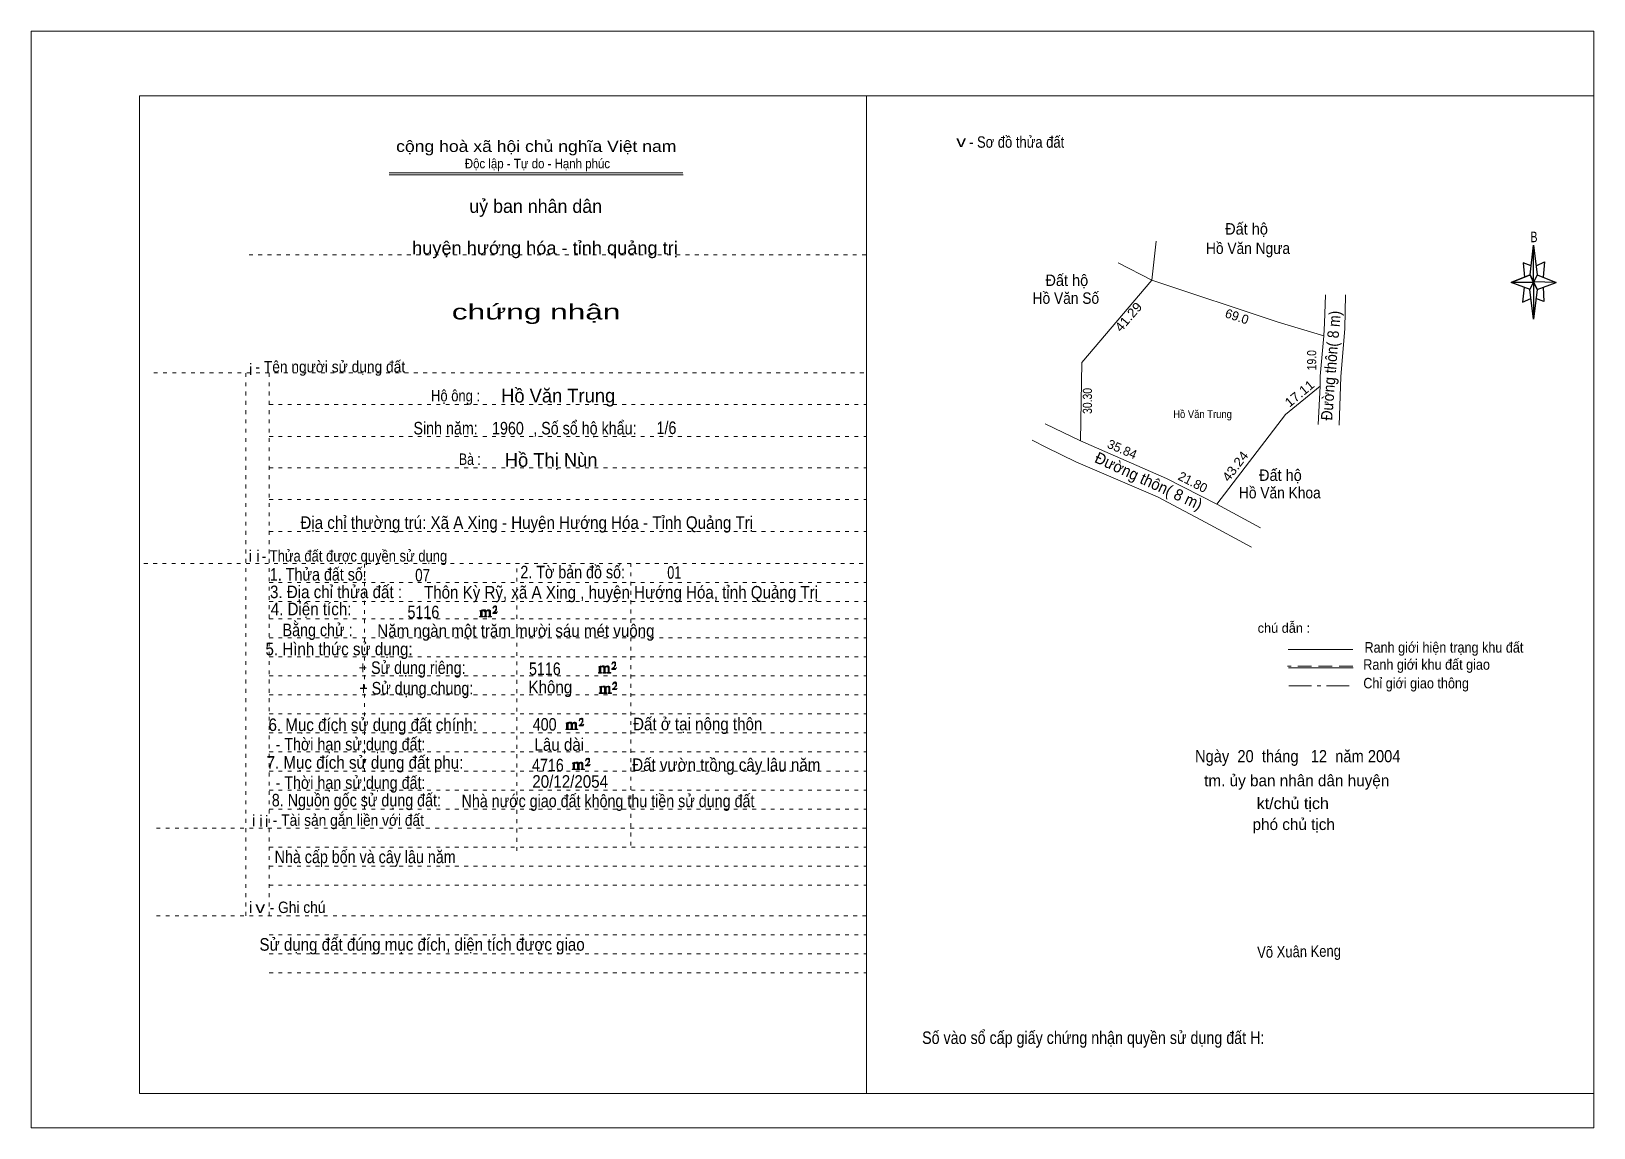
# Model space of a CAD drawing. Header units: centimetres. Extents: x -0.5 to 40.6, y -0.5 to 28.3.
import ezdxf
from ezdxf.enums import TextEntityAlignment as Align

# ---------------------------------------------------------------- set-up
doc = ezdxf.new("R2010")
doc.units = ezdxf.units.CM
doc.header["$LTSCALE"] = 0.12
for name, pattern in [('DOT_DASHED', [7.7, 5, -1.2, 0.3, -1.2]), ('DOTTED', [1.5, 0.3, -1.2]), ('MEDIUM_DASHED', [4.5, 3, -1.5])]:
    doc.linetypes.add(name, pattern=pattern)
for name, color, linetype, lineweight in [('1', 7, 'DOTTED', 13), ('5', 7, 'Continuous', 13), ('50', 7, 'Continuous', 13)]:
    doc.layers.add(name, color=color, linetype=linetype, lineweight=lineweight)

msp = doc.modelspace()

# ---------------------------------------------------------------- hatches: boundary and pattern name
at = {"layer": '50'}
for points in [[(11.74, 12.97), (11.77, 13.02), (11.77, 13.02), (11.76, 13), (11.74, 13), (11.73, 13), (11.68, 13), (11.71, 13.04), (11.72, 13.05), (11.74, 13.06), (11.74, 13.08), (11.74, 13.1), (11.74, 13.12), (11.74, 13.13), (11.74, 13.15), (11.73, 13.16), (11.72, 13.16), (11.71, 13.17), (11.7, 13.17), (11.68, 13.16), (11.68, 13.16), (11.67, 13.15), (11.66, 13.13), (11.64, 13.11), (11.66, 13.11), (11.66, 13.13), (11.67, 13.13), (11.68, 13.14), (11.7, 13.14), (11.71, 13.14), (11.72, 13.13), (11.73, 13.13), (11.73, 13.1), (11.73, 13.08), (11.71, 13.06), (11.71, 13.04), (11.7, 13.03), (11.64, 12.98), (11.64, 12.97)], [(11.32, 12.91), (11.32, 12.9), (11.32, 12.89), (11.3, 12.89), (11.29, 12.89), (11.29, 12.88), (11.38, 12.88), (11.38, 12.89), (11.37, 12.89), (11.36, 12.89), (11.36, 12.9), (11.36, 12.91), (11.36, 13.02), (11.36, 13.03), (11.37, 13.04), (11.39, 13.04), (11.4, 13.04), (11.41, 13.04), (11.42, 13.03), (11.44, 13), (11.44, 12.91), (11.42, 12.9), (11.42, 12.89), (11.41, 12.89), (11.4, 12.89), (11.4, 12.88), (11.49, 12.88), (11.49, 12.89), (11.48, 12.89), (11.47, 12.89), (11.47, 12.9), (11.47, 12.91), (11.47, 13.02), (11.49, 13.04), (11.5, 13.04), (11.51, 13.04), (11.54, 13.04), (11.54, 13.03), (11.55, 13.02), (11.55, 13), (11.55, 12.91), (11.55, 12.9), (11.54, 12.89), (11.54, 12.89), (11.52, 12.89), (11.52, 12.88), (11.61, 12.88), (11.61, 12.89), (11.6, 12.89), (11.59, 12.89), (11.58, 12.9), (11.58, 12.91), (11.58, 12.98), (11.58, 13.03), (11.58, 13.04), (11.57, 13.05), (11.55, 13.06), (11.52, 13.06), (11.51, 13.06), (11.49, 13.05), (11.46, 13.03), (11.46, 13.04), (11.45, 13.06), (11.44, 13.06), (11.42, 13.06), (11.4, 13.06), (11.39, 13.06), (11.37, 13.04), (11.36, 13.04), (11.36, 13.03), (11.36, 13.03), (11.36, 13.04), (11.36, 13.06), (11.29, 13.04), (11.29, 13.04), (11.3, 13.04), (11.32, 13.03), (11.32, 13.02), (11.32, 13.01)], [(14.44, 11.44), (14.44, 11.43), (14.44, 11.42), (14.43, 11.42), (14.42, 11.42), (14.42, 11.4), (14.5, 11.4), (14.5, 11.42), (14.49, 11.42), (14.48, 11.42), (14.48, 11.43), (14.48, 11.44), (14.48, 11.55), (14.48, 11.56), (14.49, 11.57), (14.52, 11.57), (14.53, 11.57), (14.54, 11.57), (14.55, 11.56), (14.56, 11.52), (14.56, 11.44), (14.55, 11.43), (14.55, 11.42), (14.54, 11.42), (14.53, 11.42), (14.53, 11.4), (14.62, 11.4), (14.62, 11.42), (14.6, 11.42), (14.59, 11.42), (14.59, 11.43), (14.59, 11.44), (14.59, 11.55), (14.62, 11.57), (14.63, 11.57), (14.64, 11.57), (14.66, 11.57), (14.66, 11.56), (14.67, 11.55), (14.67, 11.52), (14.67, 11.44), (14.67, 11.43), (14.66, 11.42), (14.66, 11.42), (14.65, 11.42), (14.65, 11.4), (14.74, 11.4), (14.74, 11.42), (14.72, 11.42), (14.71, 11.42), (14.7, 11.43), (14.7, 11.44), (14.7, 11.51), (14.7, 11.56), (14.7, 11.57), (14.69, 11.58), (14.67, 11.59), (14.65, 11.59), (14.64, 11.59), (14.62, 11.58), (14.58, 11.56), (14.58, 11.57), (14.57, 11.59), (14.56, 11.59), (14.55, 11.59), (14.53, 11.59), (14.52, 11.59), (14.49, 11.57), (14.48, 11.57), (14.48, 11.56), (14.48, 11.56), (14.48, 11.57), (14.48, 11.59), (14.42, 11.57), (14.42, 11.57), (14.43, 11.57), (14.44, 11.56), (14.44, 11.55), (14.44, 11.54)], [(14.87, 11.5), (14.89, 11.55), (14.89, 11.55), (14.88, 11.52), (14.87, 11.52), (14.86, 11.52), (14.8, 11.52), (14.84, 11.57), (14.85, 11.58), (14.87, 11.59), (14.87, 11.61), (14.87, 11.62), (14.87, 11.65), (14.87, 11.66), (14.87, 11.68), (14.86, 11.69), (14.85, 11.69), (14.84, 11.7), (14.82, 11.7), (14.8, 11.69), (14.8, 11.69), (14.79, 11.68), (14.78, 11.66), (14.77, 11.64), (14.78, 11.64), (14.78, 11.66), (14.79, 11.66), (14.8, 11.67), (14.82, 11.67), (14.84, 11.67), (14.85, 11.66), (14.86, 11.66), (14.86, 11.62), (14.86, 11.61), (14.84, 11.59), (14.84, 11.57), (14.82, 11.56), (14.77, 11.51), (14.77, 11.5)], [(14.89, 10.97), (14.91, 11.01), (14.91, 11.01), (14.9, 10.99), (14.89, 10.99), (14.88, 10.99), (14.82, 10.99), (14.86, 11.04), (14.87, 11.05), (14.89, 11.06), (14.89, 11.08), (14.89, 11.09), (14.89, 11.11), (14.89, 11.12), (14.89, 11.15), (14.88, 11.16), (14.87, 11.16), (14.86, 11.17), (14.85, 11.17), (14.82, 11.16), (14.82, 11.16), (14.81, 11.15), (14.8, 11.12), (14.79, 11.1), (14.8, 11.1), (14.8, 11.12), (14.81, 11.12), (14.82, 11.14), (14.85, 11.14), (14.86, 11.14), (14.87, 11.12), (14.88, 11.12), (14.88, 11.09), (14.88, 11.08), (14.86, 11.06), (14.86, 11.04), (14.85, 11.02), (14.79, 10.98), (14.79, 10.97)], [(14.46, 10.9), (14.46, 10.89), (14.46, 10.88), (14.45, 10.88), (14.44, 10.88), (14.44, 10.87), (14.53, 10.87), (14.53, 10.88), (14.52, 10.88), (14.5, 10.88), (14.5, 10.89), (14.5, 10.9), (14.5, 11.01), (14.5, 11.02), (14.52, 11.04), (14.54, 11.04), (14.55, 11.04), (14.56, 11.04), (14.57, 11.02), (14.58, 10.99), (14.58, 10.9), (14.57, 10.89), (14.57, 10.88), (14.56, 10.88), (14.55, 10.88), (14.55, 10.87), (14.64, 10.87), (14.64, 10.88), (14.63, 10.88), (14.62, 10.88), (14.62, 10.89), (14.62, 10.9), (14.62, 11.01), (14.64, 11.04), (14.65, 11.04), (14.66, 11.04), (14.68, 11.04), (14.68, 11.02), (14.69, 11.01), (14.69, 10.99), (14.69, 10.9), (14.69, 10.89), (14.68, 10.88), (14.68, 10.88), (14.67, 10.88), (14.67, 10.87), (14.76, 10.87), (14.76, 10.88), (14.75, 10.88), (14.74, 10.88), (14.72, 10.89), (14.72, 10.9), (14.72, 10.98), (14.72, 11.02), (14.72, 11.04), (14.71, 11.05), (14.69, 11.06), (14.67, 11.06), (14.66, 11.06), (14.64, 11.05), (14.6, 11.02), (14.6, 11.04), (14.59, 11.06), (14.58, 11.06), (14.57, 11.06), (14.55, 11.06), (14.54, 11.06), (14.52, 11.04), (14.5, 11.04), (14.5, 11.02), (14.5, 11.02), (14.5, 11.04), (14.5, 11.06), (14.44, 11.04), (14.44, 11.04), (14.45, 11.04), (14.46, 11.02), (14.46, 11.01), (14.46, 11)], [(13.58, 9.95), (13.58, 9.94), (13.58, 9.93), (13.57, 9.93), (13.56, 9.93), (13.56, 9.92), (13.65, 9.92), (13.65, 9.93), (13.64, 9.93), (13.62, 9.93), (13.62, 9.94), (13.62, 9.95), (13.62, 10.06), (13.62, 10.07), (13.64, 10.09), (13.66, 10.09), (13.67, 10.09), (13.68, 10.09), (13.69, 10.07), (13.7, 10.04), (13.7, 9.95), (13.69, 9.94), (13.69, 9.93), (13.68, 9.93), (13.67, 9.93), (13.67, 9.92), (13.76, 9.92), (13.76, 9.93), (13.75, 9.93), (13.74, 9.93), (13.74, 9.94), (13.74, 9.95), (13.74, 10.06), (13.76, 10.09), (13.77, 10.09), (13.78, 10.09), (13.8, 10.09), (13.8, 10.07), (13.81, 10.06), (13.81, 10.04), (13.81, 9.95), (13.81, 9.94), (13.8, 9.93), (13.8, 9.93), (13.79, 9.93), (13.79, 9.92), (13.88, 9.92), (13.88, 9.93), (13.87, 9.93), (13.86, 9.93), (13.84, 9.94), (13.84, 9.95), (13.84, 10.03), (13.84, 10.07), (13.84, 10.09), (13.83, 10.1), (13.81, 10.11), (13.79, 10.11), (13.78, 10.11), (13.76, 10.1), (13.72, 10.07), (13.72, 10.09), (13.71, 10.11), (13.7, 10.11), (13.69, 10.11), (13.67, 10.11), (13.66, 10.11), (13.64, 10.09), (13.62, 10.09), (13.62, 10.07), (13.62, 10.07), (13.62, 10.09), (13.62, 10.11), (13.56, 10.09), (13.56, 10.09), (13.57, 10.09), (13.58, 10.07), (13.58, 10.06), (13.58, 10.05)], [(14.01, 10.02), (14.03, 10.06), (14.03, 10.06), (14.02, 10.04), (14.01, 10.04), (14, 10.04), (13.94, 10.04), (13.98, 10.09), (13.99, 10.1), (14.01, 10.11), (14.01, 10.13), (14.01, 10.14), (14.01, 10.16), (14.01, 10.17), (14.01, 10.2), (14, 10.21), (13.99, 10.21), (13.98, 10.22), (13.97, 10.22), (13.94, 10.21), (13.94, 10.21), (13.93, 10.2), (13.92, 10.17), (13.91, 10.15), (13.92, 10.15), (13.92, 10.17), (13.93, 10.17), (13.94, 10.19), (13.97, 10.19), (13.98, 10.19), (13.99, 10.17), (14, 10.17), (14, 10.14), (14, 10.13), (13.98, 10.11), (13.98, 10.09), (13.97, 10.07), (13.91, 10.03), (13.91, 10.02)], [(13.75, 8.9), (13.75, 8.89), (13.75, 8.88), (13.74, 8.88), (13.73, 8.88), (13.73, 8.87), (13.82, 8.87), (13.82, 8.88), (13.81, 8.88), (13.79, 8.88), (13.79, 8.89), (13.79, 8.9), (13.79, 9.01), (13.79, 9.02), (13.81, 9.04), (13.83, 9.04), (13.84, 9.04), (13.85, 9.04), (13.86, 9.02), (13.87, 8.99), (13.87, 8.9), (13.86, 8.89), (13.86, 8.88), (13.85, 8.88), (13.84, 8.88), (13.84, 8.87), (13.93, 8.87), (13.93, 8.88), (13.92, 8.88), (13.91, 8.88), (13.91, 8.89), (13.91, 8.9), (13.91, 9.01), (13.93, 9.04), (13.94, 9.04), (13.95, 9.04), (13.97, 9.04), (13.97, 9.02), (13.98, 9.01), (13.98, 8.99), (13.98, 8.9), (13.98, 8.89), (13.97, 8.88), (13.97, 8.88), (13.96, 8.88), (13.96, 8.87), (14.05, 8.87), (14.05, 8.88), (14.04, 8.88), (14.03, 8.88), (14.01, 8.89), (14.01, 8.9), (14.01, 8.98), (14.01, 9.02), (14.01, 9.04), (14, 9.05), (13.98, 9.06), (13.96, 9.06), (13.95, 9.06), (13.93, 9.05), (13.89, 9.02), (13.89, 9.04), (13.88, 9.06), (13.87, 9.06), (13.86, 9.06), (13.84, 9.06), (13.83, 9.06), (13.81, 9.04), (13.79, 9.04), (13.79, 9.02), (13.79, 9.02), (13.79, 9.04), (13.79, 9.06), (13.73, 9.04), (13.73, 9.04), (13.74, 9.04), (13.75, 9.02), (13.75, 9.01), (13.75, 9)], [(14.18, 8.97), (14.2, 9.01), (14.2, 9.01), (14.19, 8.99), (14.18, 8.99), (14.17, 8.99), (14.11, 8.99), (14.15, 9.04), (14.16, 9.05), (14.18, 9.06), (14.18, 9.08), (14.18, 9.09), (14.18, 9.11), (14.18, 9.12), (14.18, 9.15), (14.17, 9.16), (14.16, 9.16), (14.15, 9.17), (14.14, 9.17), (14.11, 9.16), (14.11, 9.16), (14.1, 9.15), (14.09, 9.12), (14.08, 9.1), (14.09, 9.1), (14.09, 9.12), (14.1, 9.12), (14.11, 9.14), (14.14, 9.14), (14.15, 9.14), (14.16, 9.12), (14.17, 9.12), (14.17, 9.09), (14.17, 9.08), (14.15, 9.06), (14.15, 9.04), (14.14, 9.02), (14.08, 8.98), (14.08, 8.97)]]:
    msp.add_hatch(color=256, dxfattribs=at).paths.add_polyline_path(points)

# ---------------------------------------------------------------- linework, layer by layer
at = {"layer": '1', "linetype": 'Continuous'}
for p, q in [((2.36, 0.36), (2.36, 26.56)), ((2.36, 26.56), (40.56, 26.56)), ((21.46, 0.36), (21.46, 26.56)), ((40.56, 0.36), (40.56, 26.56)), ((8.92, 24.54), (16.63, 24.54)), ((8.92, 24.49), (16.64, 24.49)), ((2.36, 0.36), (40.56, 0.36))]:
    msp.add_line(p, q, dxfattribs=at)
at = {"layer": '1'}
for p, q in [((5.24, 22.39), (21.46, 22.39)), ((2.74, 19.29), (21.46, 19.29)), ((5.16, 5.03), (5.16, 19.29)), ((5.77, 5.03), (5.77, 19.29)), ((5.77, 18.46), (21.46, 18.46)), ((5.77, 17.62), (21.46, 17.62)), ((5.77, 16.79), (21.46, 16.79)), ((5.77, 15.96), (21.46, 15.96)), ((5.77, 15.12), (21.46, 15.12)), ((2.48, 14.28), (21.46, 14.28)), ((8.27, 7.83), (8.27, 14.28)), ((12.27, 6.73), (12.27, 14.28)), ((15.27, 6.87), (15.27, 14.28)), ((5.77, 13.78), (21.46, 13.78)), ((5.77, 13.28), (21.46, 13.28)), ((5.77, 12.83), (21.46, 12.83)), ((5.77, 12.33), (21.46, 12.33)), ((5.77, 11.83), (21.46, 11.83)), ((5.77, 11.33), (21.46, 11.33)), ((5.77, 10.83), (21.46, 10.83)), ((5.77, 10.33), (21.46, 10.33)), ((5.77, 9.83), (21.46, 9.83)), ((5.77, 9.33), (21.46, 9.33)), ((5.77, 8.83), (21.46, 8.83)), ((5.77, 8.33), (21.46, 8.33)), ((5.77, 7.83), (21.46, 7.83)), ((2.81, 7.33), (21.46, 7.33)), ((5.77, 6.83), (21.46, 6.83)), ((5.77, 6.33), (21.46, 6.33)), ((5.77, 5.83), (21.46, 5.83)), ((2.81, 5.03), (21.46, 5.03)), ((5.77, 4.53), (21.46, 4.53)), ((5.77, 4.03), (21.46, 4.03)), ((5.77, 3.53), (21.46, 3.53))]:
    msp.add_line(p, q, dxfattribs=at)
at = {"layer": '1', "linetype": 'Continuous'}
msp.add_lwpolyline([(-0.48, -0.54), (40.56, -0.54), (40.56, 28.26), (-0.48, 28.26)], close=True, dxfattribs=at)
at = {"layer": '5'}
for p, q in [((28.95, 21.72), (29.07, 22.75)), ((28.07, 22.18), (28.95, 21.72)), ((33.37, 18.94), (33.32, 17.93)), ((27.08, 17.5), (26.15, 17.95)), ((26.19, 17.33), (25.81, 17.52)), ((31.81, 15.22), (30.66, 15.84))]:
    msp.add_line(p, q, dxfattribs=at)
for points in [[(28.95, 21.72), (27.11, 19.56), (27.08, 17.5)], [(33.47, 20.26), (32.27, 20.62), (28.95, 21.72)], [(33.51, 21.34), (33.49, 20.59), (33.47, 20.26)], [(33.87, 17.91), (33.92, 19.18), (34.02, 20.45), (34.04, 21.34)], [(33.37, 18.94), (33.37, 19.2), (33.47, 20.26)], [(33.37, 18.94), (32.46, 18.19), (30.66, 15.84)], [(26.19, 17.33), (26.96, 16.95), (29.1, 16.03)], [(30.66, 15.84), (29.34, 16.51), (27.08, 17.5)], [(31.57, 14.71), (30.37, 15.36), (29.1, 16.03)]]:
    msp.add_lwpolyline(points, dxfattribs=at)
msp.add_lwpolyline([(28.95, 21.72), (32.27, 20.62), (33.47, 20.26), (33.37, 19.2), (33.37, 18.94), (32.46, 18.19), (30.66, 15.84), (29.34, 16.51), (27.08, 17.5), (27.11, 19.56)], close=True, dxfattribs=at)
at = {"layer": '50', "lineweight": 25}
for p, q in [((38.89, 21.86), (38.98, 22.64)), ((39.07, 21.86), (39.57, 21.66)), ((38.89, 21.48), (38.39, 21.66)), ((39.07, 21.48), (38.98, 20.7)), ((39.23, 21.54), (39.25, 21.16)), ((39.25, 21.16), (39.04, 21.24))]:
    msp.add_line(p, q, dxfattribs=at)
at = {"layer": '50'}
for p, q in [((34.23, 12.02), (32.53, 12.02)), ((34.24, 11.54), (32.54, 11.54))]:
    msp.add_line(p, q, dxfattribs=at)
at = {"layer": '50', "linetype": 'MEDIUM_DASHED'}
msp.add_line((34.23, 11.58), (32.52, 11.58), dxfattribs=at)
at = {"layer": '50', "linetype": 'DOT_DASHED'}
msp.add_line((32.55, 11.07), (34.26, 11.07), dxfattribs=at)
at = {"layer": '50', "lineweight": 25}
for points in [[(38.98, 22.64), (39.07, 21.86), (38.98, 21.66)], [(38.98, 21.66), (38.39, 21.66), (38.89, 21.86), (39.07, 21.48), (39.57, 21.66), (38.98, 21.68)], [(38.98, 21.66), (38.98, 20.7), (38.88, 21.48)]]:
    msp.add_lwpolyline(points, close=True, dxfattribs=at)
for points in [[(38.92, 22.1), (38.71, 22.18), (38.74, 21.8)], [(39.05, 22.1), (39.27, 22.2), (39.23, 21.8)], [(38.98, 21.66), (38.89, 21.86), (38.39, 21.66)], [(38.73, 21.54), (38.69, 21.14), (38.91, 21.24)], [(38.98, 21.66), (39.07, 21.48), (39.57, 21.66)]]:
    msp.add_lwpolyline(points, dxfattribs=at)
at = {"layer": '50'}
for points in [[(11.74, 12.97), (11.77, 13.02), (11.77, 13.02), (11.76, 13), (11.74, 13), (11.73, 13), (11.68, 13), (11.71, 13.04), (11.72, 13.05), (11.74, 13.06), (11.74, 13.08), (11.74, 13.1), (11.74, 13.12), (11.74, 13.13), (11.74, 13.15), (11.73, 13.16), (11.72, 13.16), (11.71, 13.17), (11.7, 13.17), (11.68, 13.16), (11.68, 13.16), (11.67, 13.15), (11.66, 13.13), (11.64, 13.11), (11.66, 13.11), (11.66, 13.13), (11.67, 13.13), (11.68, 13.14), (11.7, 13.14), (11.71, 13.14), (11.72, 13.13), (11.73, 13.13), (11.73, 13.1), (11.73, 13.08), (11.71, 13.06), (11.71, 13.04), (11.7, 13.03), (11.64, 12.98), (11.64, 12.97)], [(11.32, 12.91), (11.32, 12.9), (11.32, 12.89), (11.3, 12.89), (11.29, 12.89), (11.29, 12.88), (11.38, 12.88), (11.38, 12.89), (11.37, 12.89), (11.36, 12.89), (11.36, 12.9), (11.36, 12.91), (11.36, 13.02), (11.36, 13.03), (11.37, 13.04), (11.39, 13.04), (11.4, 13.04), (11.41, 13.04), (11.42, 13.03), (11.44, 13), (11.44, 12.91), (11.42, 12.9), (11.42, 12.89), (11.41, 12.89), (11.4, 12.89), (11.4, 12.88), (11.49, 12.88), (11.49, 12.89), (11.48, 12.89), (11.47, 12.89), (11.47, 12.9), (11.47, 12.91), (11.47, 13.02), (11.49, 13.04), (11.5, 13.04), (11.51, 13.04), (11.54, 13.04), (11.54, 13.03), (11.55, 13.02), (11.55, 13), (11.55, 12.91), (11.55, 12.9), (11.54, 12.89), (11.54, 12.89), (11.52, 12.89), (11.52, 12.88), (11.61, 12.88), (11.61, 12.89), (11.6, 12.89), (11.59, 12.89), (11.58, 12.9), (11.58, 12.91), (11.58, 12.98), (11.58, 13.03), (11.58, 13.04), (11.57, 13.05), (11.55, 13.06), (11.52, 13.06), (11.51, 13.06), (11.49, 13.05), (11.46, 13.03), (11.46, 13.04), (11.45, 13.06), (11.44, 13.06), (11.42, 13.06), (11.4, 13.06), (11.39, 13.06), (11.37, 13.04), (11.36, 13.04), (11.36, 13.03), (11.36, 13.03), (11.36, 13.04), (11.36, 13.06), (11.29, 13.04), (11.29, 13.04), (11.3, 13.04), (11.32, 13.03), (11.32, 13.02), (11.32, 13.01)], [(14.44, 11.44), (14.44, 11.43), (14.44, 11.42), (14.43, 11.42), (14.42, 11.42), (14.42, 11.4), (14.5, 11.4), (14.5, 11.42), (14.49, 11.42), (14.48, 11.42), (14.48, 11.43), (14.48, 11.44), (14.48, 11.55), (14.48, 11.56), (14.49, 11.57), (14.52, 11.57), (14.53, 11.57), (14.54, 11.57), (14.55, 11.56), (14.56, 11.52), (14.56, 11.44), (14.55, 11.43), (14.55, 11.42), (14.54, 11.42), (14.53, 11.42), (14.53, 11.4), (14.62, 11.4), (14.62, 11.42), (14.6, 11.42), (14.59, 11.42), (14.59, 11.43), (14.59, 11.44), (14.59, 11.55), (14.62, 11.57), (14.63, 11.57), (14.64, 11.57), (14.66, 11.57), (14.66, 11.56), (14.67, 11.55), (14.67, 11.52), (14.67, 11.44), (14.67, 11.43), (14.66, 11.42), (14.66, 11.42), (14.65, 11.42), (14.65, 11.4), (14.74, 11.4), (14.74, 11.42), (14.72, 11.42), (14.71, 11.42), (14.7, 11.43), (14.7, 11.44), (14.7, 11.51), (14.7, 11.56), (14.7, 11.57), (14.69, 11.58), (14.67, 11.59), (14.65, 11.59), (14.64, 11.59), (14.62, 11.58), (14.58, 11.56), (14.58, 11.57), (14.57, 11.59), (14.56, 11.59), (14.55, 11.59), (14.53, 11.59), (14.52, 11.59), (14.49, 11.57), (14.48, 11.57), (14.48, 11.56), (14.48, 11.56), (14.48, 11.57), (14.48, 11.59), (14.42, 11.57), (14.42, 11.57), (14.43, 11.57), (14.44, 11.56), (14.44, 11.55), (14.44, 11.54)], [(14.87, 11.5), (14.89, 11.55), (14.89, 11.55), (14.88, 11.52), (14.87, 11.52), (14.86, 11.52), (14.8, 11.52), (14.84, 11.57), (14.85, 11.58), (14.87, 11.59), (14.87, 11.61), (14.87, 11.62), (14.87, 11.65), (14.87, 11.66), (14.87, 11.68), (14.86, 11.69), (14.85, 11.69), (14.84, 11.7), (14.82, 11.7), (14.8, 11.69), (14.8, 11.69), (14.79, 11.68), (14.78, 11.66), (14.77, 11.64), (14.78, 11.64), (14.78, 11.66), (14.79, 11.66), (14.8, 11.67), (14.82, 11.67), (14.84, 11.67), (14.85, 11.66), (14.86, 11.66), (14.86, 11.62), (14.86, 11.61), (14.84, 11.59), (14.84, 11.57), (14.82, 11.56), (14.77, 11.51), (14.77, 11.5)], [(14.89, 10.97), (14.91, 11.01), (14.91, 11.01), (14.9, 10.99), (14.89, 10.99), (14.88, 10.99), (14.82, 10.99), (14.86, 11.04), (14.87, 11.05), (14.89, 11.06), (14.89, 11.08), (14.89, 11.09), (14.89, 11.11), (14.89, 11.12), (14.89, 11.15), (14.88, 11.16), (14.87, 11.16), (14.86, 11.17), (14.85, 11.17), (14.82, 11.16), (14.82, 11.16), (14.81, 11.15), (14.8, 11.12), (14.79, 11.1), (14.8, 11.1), (14.8, 11.12), (14.81, 11.12), (14.82, 11.14), (14.85, 11.14), (14.86, 11.14), (14.87, 11.12), (14.88, 11.12), (14.88, 11.09), (14.88, 11.08), (14.86, 11.06), (14.86, 11.04), (14.85, 11.02), (14.79, 10.98), (14.79, 10.97)], [(14.46, 10.9), (14.46, 10.89), (14.46, 10.88), (14.45, 10.88), (14.44, 10.88), (14.44, 10.87), (14.53, 10.87), (14.53, 10.88), (14.52, 10.88), (14.5, 10.88), (14.5, 10.89), (14.5, 10.9), (14.5, 11.01), (14.5, 11.02), (14.52, 11.04), (14.54, 11.04), (14.55, 11.04), (14.56, 11.04), (14.57, 11.02), (14.58, 10.99), (14.58, 10.9), (14.57, 10.89), (14.57, 10.88), (14.56, 10.88), (14.55, 10.88), (14.55, 10.87), (14.64, 10.87), (14.64, 10.88), (14.63, 10.88), (14.62, 10.88), (14.62, 10.89), (14.62, 10.9), (14.62, 11.01), (14.64, 11.04), (14.65, 11.04), (14.66, 11.04), (14.68, 11.04), (14.68, 11.02), (14.69, 11.01), (14.69, 10.99), (14.69, 10.9), (14.69, 10.89), (14.68, 10.88), (14.68, 10.88), (14.67, 10.88), (14.67, 10.87), (14.76, 10.87), (14.76, 10.88), (14.75, 10.88), (14.74, 10.88), (14.72, 10.89), (14.72, 10.9), (14.72, 10.98), (14.72, 11.02), (14.72, 11.04), (14.71, 11.05), (14.69, 11.06), (14.67, 11.06), (14.66, 11.06), (14.64, 11.05), (14.6, 11.02), (14.6, 11.04), (14.59, 11.06), (14.58, 11.06), (14.57, 11.06), (14.55, 11.06), (14.54, 11.06), (14.52, 11.04), (14.5, 11.04), (14.5, 11.02), (14.5, 11.02), (14.5, 11.04), (14.5, 11.06), (14.44, 11.04), (14.44, 11.04), (14.45, 11.04), (14.46, 11.02), (14.46, 11.01), (14.46, 11)], [(13.58, 9.95), (13.58, 9.94), (13.58, 9.93), (13.57, 9.93), (13.56, 9.93), (13.56, 9.92), (13.65, 9.92), (13.65, 9.93), (13.64, 9.93), (13.62, 9.93), (13.62, 9.94), (13.62, 9.95), (13.62, 10.06), (13.62, 10.07), (13.64, 10.09), (13.66, 10.09), (13.67, 10.09), (13.68, 10.09), (13.69, 10.07), (13.7, 10.04), (13.7, 9.95), (13.69, 9.94), (13.69, 9.93), (13.68, 9.93), (13.67, 9.93), (13.67, 9.92), (13.76, 9.92), (13.76, 9.93), (13.75, 9.93), (13.74, 9.93), (13.74, 9.94), (13.74, 9.95), (13.74, 10.06), (13.76, 10.09), (13.77, 10.09), (13.78, 10.09), (13.8, 10.09), (13.8, 10.07), (13.81, 10.06), (13.81, 10.04), (13.81, 9.95), (13.81, 9.94), (13.8, 9.93), (13.8, 9.93), (13.79, 9.93), (13.79, 9.92), (13.88, 9.92), (13.88, 9.93), (13.87, 9.93), (13.86, 9.93), (13.84, 9.94), (13.84, 9.95), (13.84, 10.03), (13.84, 10.07), (13.84, 10.09), (13.83, 10.1), (13.81, 10.11), (13.79, 10.11), (13.78, 10.11), (13.76, 10.1), (13.72, 10.07), (13.72, 10.09), (13.71, 10.11), (13.7, 10.11), (13.69, 10.11), (13.67, 10.11), (13.66, 10.11), (13.64, 10.09), (13.62, 10.09), (13.62, 10.07), (13.62, 10.07), (13.62, 10.09), (13.62, 10.11), (13.56, 10.09), (13.56, 10.09), (13.57, 10.09), (13.58, 10.07), (13.58, 10.06), (13.58, 10.05)], [(14.01, 10.02), (14.03, 10.06), (14.03, 10.06), (14.02, 10.04), (14.01, 10.04), (14, 10.04), (13.94, 10.04), (13.98, 10.09), (13.99, 10.1), (14.01, 10.11), (14.01, 10.13), (14.01, 10.14), (14.01, 10.16), (14.01, 10.17), (14.01, 10.2), (14, 10.21), (13.99, 10.21), (13.98, 10.22), (13.97, 10.22), (13.94, 10.21), (13.94, 10.21), (13.93, 10.2), (13.92, 10.17), (13.91, 10.15), (13.92, 10.15), (13.92, 10.17), (13.93, 10.17), (13.94, 10.19), (13.97, 10.19), (13.98, 10.19), (13.99, 10.17), (14, 10.17), (14, 10.14), (14, 10.13), (13.98, 10.11), (13.98, 10.09), (13.97, 10.07), (13.91, 10.03), (13.91, 10.02)], [(13.75, 8.9), (13.75, 8.89), (13.75, 8.88), (13.74, 8.88), (13.73, 8.88), (13.73, 8.87), (13.82, 8.87), (13.82, 8.88), (13.81, 8.88), (13.79, 8.88), (13.79, 8.89), (13.79, 8.9), (13.79, 9.01), (13.79, 9.02), (13.81, 9.04), (13.83, 9.04), (13.84, 9.04), (13.85, 9.04), (13.86, 9.02), (13.87, 8.99), (13.87, 8.9), (13.86, 8.89), (13.86, 8.88), (13.85, 8.88), (13.84, 8.88), (13.84, 8.87), (13.93, 8.87), (13.93, 8.88), (13.92, 8.88), (13.91, 8.88), (13.91, 8.89), (13.91, 8.9), (13.91, 9.01), (13.93, 9.04), (13.94, 9.04), (13.95, 9.04), (13.97, 9.04), (13.97, 9.02), (13.98, 9.01), (13.98, 8.99), (13.98, 8.9), (13.98, 8.89), (13.97, 8.88), (13.97, 8.88), (13.96, 8.88), (13.96, 8.87), (14.05, 8.87), (14.05, 8.88), (14.04, 8.88), (14.03, 8.88), (14.01, 8.89), (14.01, 8.9), (14.01, 8.98), (14.01, 9.02), (14.01, 9.04), (14, 9.05), (13.98, 9.06), (13.96, 9.06), (13.95, 9.06), (13.93, 9.05), (13.89, 9.02), (13.89, 9.04), (13.88, 9.06), (13.87, 9.06), (13.86, 9.06), (13.84, 9.06), (13.83, 9.06), (13.81, 9.04), (13.79, 9.04), (13.79, 9.02), (13.79, 9.02), (13.79, 9.04), (13.79, 9.06), (13.73, 9.04), (13.73, 9.04), (13.74, 9.04), (13.75, 9.02), (13.75, 9.01), (13.75, 9)], [(14.18, 8.97), (14.2, 9.01), (14.2, 9.01), (14.19, 8.99), (14.18, 8.99), (14.17, 8.99), (14.11, 8.99), (14.15, 9.04), (14.16, 9.05), (14.18, 9.06), (14.18, 9.08), (14.18, 9.09), (14.18, 9.11), (14.18, 9.12), (14.18, 9.15), (14.17, 9.16), (14.16, 9.16), (14.15, 9.17), (14.14, 9.17), (14.11, 9.16), (14.11, 9.16), (14.1, 9.15), (14.09, 9.12), (14.08, 9.1), (14.09, 9.1), (14.09, 9.12), (14.1, 9.12), (14.11, 9.14), (14.14, 9.14), (14.15, 9.14), (14.16, 9.12), (14.17, 9.12), (14.17, 9.09), (14.17, 9.08), (14.15, 9.06), (14.15, 9.04), (14.14, 9.02), (14.08, 8.98), (14.08, 8.97)]]:
    msp.add_lwpolyline(points, close=True, dxfattribs=at)

# ---------------------------------------------------------------- texts
at = {"layer": '1'}
for s, height, width, p in [('v', 0.3, 1.3, (23.945, 25.22)), ('- Sơ đồ thửa đất ', 0.3, 0.85, (25.45, 25.2)), ('cộng hoà xã hội chủ nghĩa Việt nam', 0.3, 1.15, (12.785, 25.09)), ('Độc lập - Tự do - Hạnh phúc', 0.25, 0.9, (12.815, 24.66)), ('chứng nhận', 0.4, 1.55, (12.78, 20.69)), ('- Tên người sử dụng đất', 0.3, 0.9, (7.375, 19.3)), ('- Thửa đất được quyền sử dụng', 0.3, 0.85, (8.01, 14.33)), ('- Tài sản gắn liền với đất ', 0.3, 0.9, (7.9, 7.39)), ('- Ghi chú', 0.3, 0.9, (6.515, 5.1)), ('v', 0.3, 1.3, (5.535, 5.1))]:
    msp.add_text(s, height=height, dxfattribs=dict(at, width=width)).set_placement(p, align=Align.CENTER)
for s, height, p in [('uỷ ban nhân dân', 0.35, (12.77, 23.49)), ('i', 0.3, (5.285, 19.23)), ('i', 0.3, (5.275, 14.33)), ('i', 0.3, (5.475, 14.33)), ('i', 0.3, (5.365, 7.38)), ('i', 0.3, (5.555, 7.37)), ('i', 0.3, (5.705, 7.36)), ('i', 0.3, (5.285, 5.1))]:
    msp.add_text(s, height=height, dxfattribs=at).set_placement(p, align=Align.CENTER)
at = {"layer": '5'}
for s, height, width, p in [('Đất hộ', 0.3, 0.95, (31.44, 22.92)), ('Đất hộ', 0.3, 0.95, (26.72, 21.57)), ('Hồ Văn Số', 0.3, 0.9, (26.695, 21.1)), ('Hồ Văn Trung', 0.2056, 0.9, (30.285, 18.1)), ('Đất hộ', 0.3, 0.95, (32.33, 16.45)), ('Hồ Văn Khoa', 0.3, 0.9, (32.315, 15.99))]:
    msp.add_text(s, height=height, dxfattribs=dict(at, width=width)).set_placement(p, align=Align.CENTER)
for s, height, rotation, width, p in [('Hồ Văn Ngưa', 0.2999, 0.036, 0.9, (31.48, 22.411)), ('41.29', 0.2399, 49.214, 1.1, (28.43, 20.677)), ('Đường thôn( 8 m)', 0.3, 85.498, 0.9, (33.801, 19.468)), ('19.0', 0.24, 90, 0.85, (33.27, 19.62)), ('30.30', 0.2399, 90, 0.85, (27.38, 18.55)), ('17.11', 0.2399, 39.831, 1.1, (32.908, 18.652)), ('Đường thôn( 8 m)', 0.2999, 335.186, 0.95, (28.807, 16.312)), ('43.24', 0.2396, 52.735, 1.1, (31.238, 16.762)), ('Võ Xuân Keng', 0.3, 1, 0.85, (32.822, 3.939))]:
    msp.add_text(s, height=height, rotation=rotation, dxfattribs=dict(at, width=width)).set_placement(p, align=Align.CENTER)
for s, rotation, p in [('69.0', 341.754, (31.152, 20.654)), ('35.84', 336.64, (28.127, 17.171)), ('21.80', 332.812, (29.975, 16.312))]:
    msp.add_text(s, height=0.2399, rotation=rotation, dxfattribs=at).set_placement(p, align=Align.CENTER)
at = {"layer": '50'}
for s, height, width, p in [('B', 0.276, 0.75, (38.99, 22.72)), ('  huyện hướng hóa - tỉnh quảng trị', 0.34, 1.05, (12.88, 22.4)), ('Hộ ông :', 0.3, 0.85, (10.665, 18.54)), ('Sinh năm:              , Số sổ hộ khẩu: ', 0.33, 0.85, (12.54, 17.67)), ('1960', 0.33, 0.85, (12.04, 17.67)), ('1/6', 0.33, 0.85, (16.205, 17.68)), ('Bà :', 0.3, 0.8, (11.04, 16.87)), ('Địa chỉ thường trú: Xã A Xing - Huyện Hướng Hóa - Tỉnh Quảng Trị', 0.33, 0.9, (12.535, 15.19)), ('1. Thửa đất số:  ', 0.33, 0.85, (7.165, 13.83)), ('07', 0.33, 0.8, (9.8, 13.81)), ('2. Tờ bản đồ số:  ', 0.33, 0.85, (13.845, 13.89)), ('01', 0.33, 0.75, (16.41, 13.88)), ('3. Địa chỉ thửa đất : ', 0.33, 0.9, (7.58, 13.37)), ('Thôn Kỳ Rỹ, xã A Xing , huyện Hướng Hóa, tỉnh Quảng Trị', 0.33, 0.9, (15.01, 13.36)), ('4. Diện tích: ', 0.33, 0.9, (6.925, 12.92)), ('5116', 0.33, 0.85, (9.82, 12.84)), ('Bằng chử :', 0.33, 0.85, (7.04, 12.37)), ('Năm ngàn một trăm mười sáu mét vuông', 0.33, 0.9, (12.25, 12.35)), ('5. Hình thức sử dụng:', 0.33, 0.9, (7.605, 11.87)), ('Ranh giới hiện trạng khu đất', 0.275, 0.9, (36.625, 11.94)), ('+ Sử dụng riêng:', 0.33, 0.85, (9.525, 11.38)), ('5116', 0.33, 0.85, (13.01, 11.35)), ('Ranh giới khu đất giao', 0.275, 0.9, (36.17, 11.49)), ('+ Sử dụng chung:', 0.33, 0.85, (9.635, 10.84)), ('Không', 0.33, 0.9, (13.155, 10.87)), ('Chỉ giới giao thông', 0.275, 0.9, (35.895, 11)), ('Đất ở tại nông thôn', 0.33, 0.9, (17.025, 9.9)), ('6. Mục đích sử dụng đất chính:', 0.33, 0.9, (8.49, 9.88)), ('400', 0.33, 0.85, (13.005, 9.89)), ('- Thời hạn sử dụng đất:', 0.33, 0.85, (7.905, 9.37)), ('Lâu dài', 0.33, 0.9, (13.39, 9.36)), ('7. Mục đích sử dụng đất phụ:', 0.33, 0.9, (8.285, 8.89)), ('4716', 0.33, 0.85, (13.09, 8.82)), ('Đất vườn trồng cây lâu năm', 0.33, 0.9, (17.775, 8.83)), ('Ngày  20  tháng   12  năm 2004', 0.32, 0.9, (32.785, 9.06)), ('- Thời hạn sử dụng đất:', 0.33, 0.85, (7.905, 8.36)), ('20/12/2054', 0.33, 0.9, (13.675, 8.39)), ('8. Nguồn gốc sử dụng đất:', 0.33, 0.85, (8.06, 7.9)), ('Nhà nước giao đất không thu tiền sử dụng đất ', 0.33, 0.85, (14.72, 7.88)), ('kt/chủ tịch', 0.3, 1.05, (32.655, 7.83)), ('Nhà cấp bốn và cây lâu năm', 0.33, 0.85, (8.29, 6.41)), ('Sử dụng đất đúng mục đích, diện tích được giao', 0.33, 0.9, (9.785, 4.11)), ('Số vào sổ cấp giấy chứng nhận quyền sử dụng đất H: ', 0.33, 0.85, (27.465, 1.66))]:
    msp.add_text(s, height=height, dxfattribs=dict(at, width=width)).set_placement(p, align=Align.CENTER)
for s, height, p in [('Hồ Văn Trung', 0.36, (13.36, 18.51)), ('Hồ Thị Nùn', 0.36, (13.175, 16.82)), ('chú dẫn :', 0.25, (32.42, 12.46)), ('tm. ủy ban nhân dân huyện ', 0.3, (32.815, 8.43)), ('phó chủ tịch', 0.3, (32.68, 7.28))]:
    msp.add_text(s, height=height, dxfattribs=at).set_placement(p, align=Align.CENTER)

doc.saveas('drawing.dxf')
